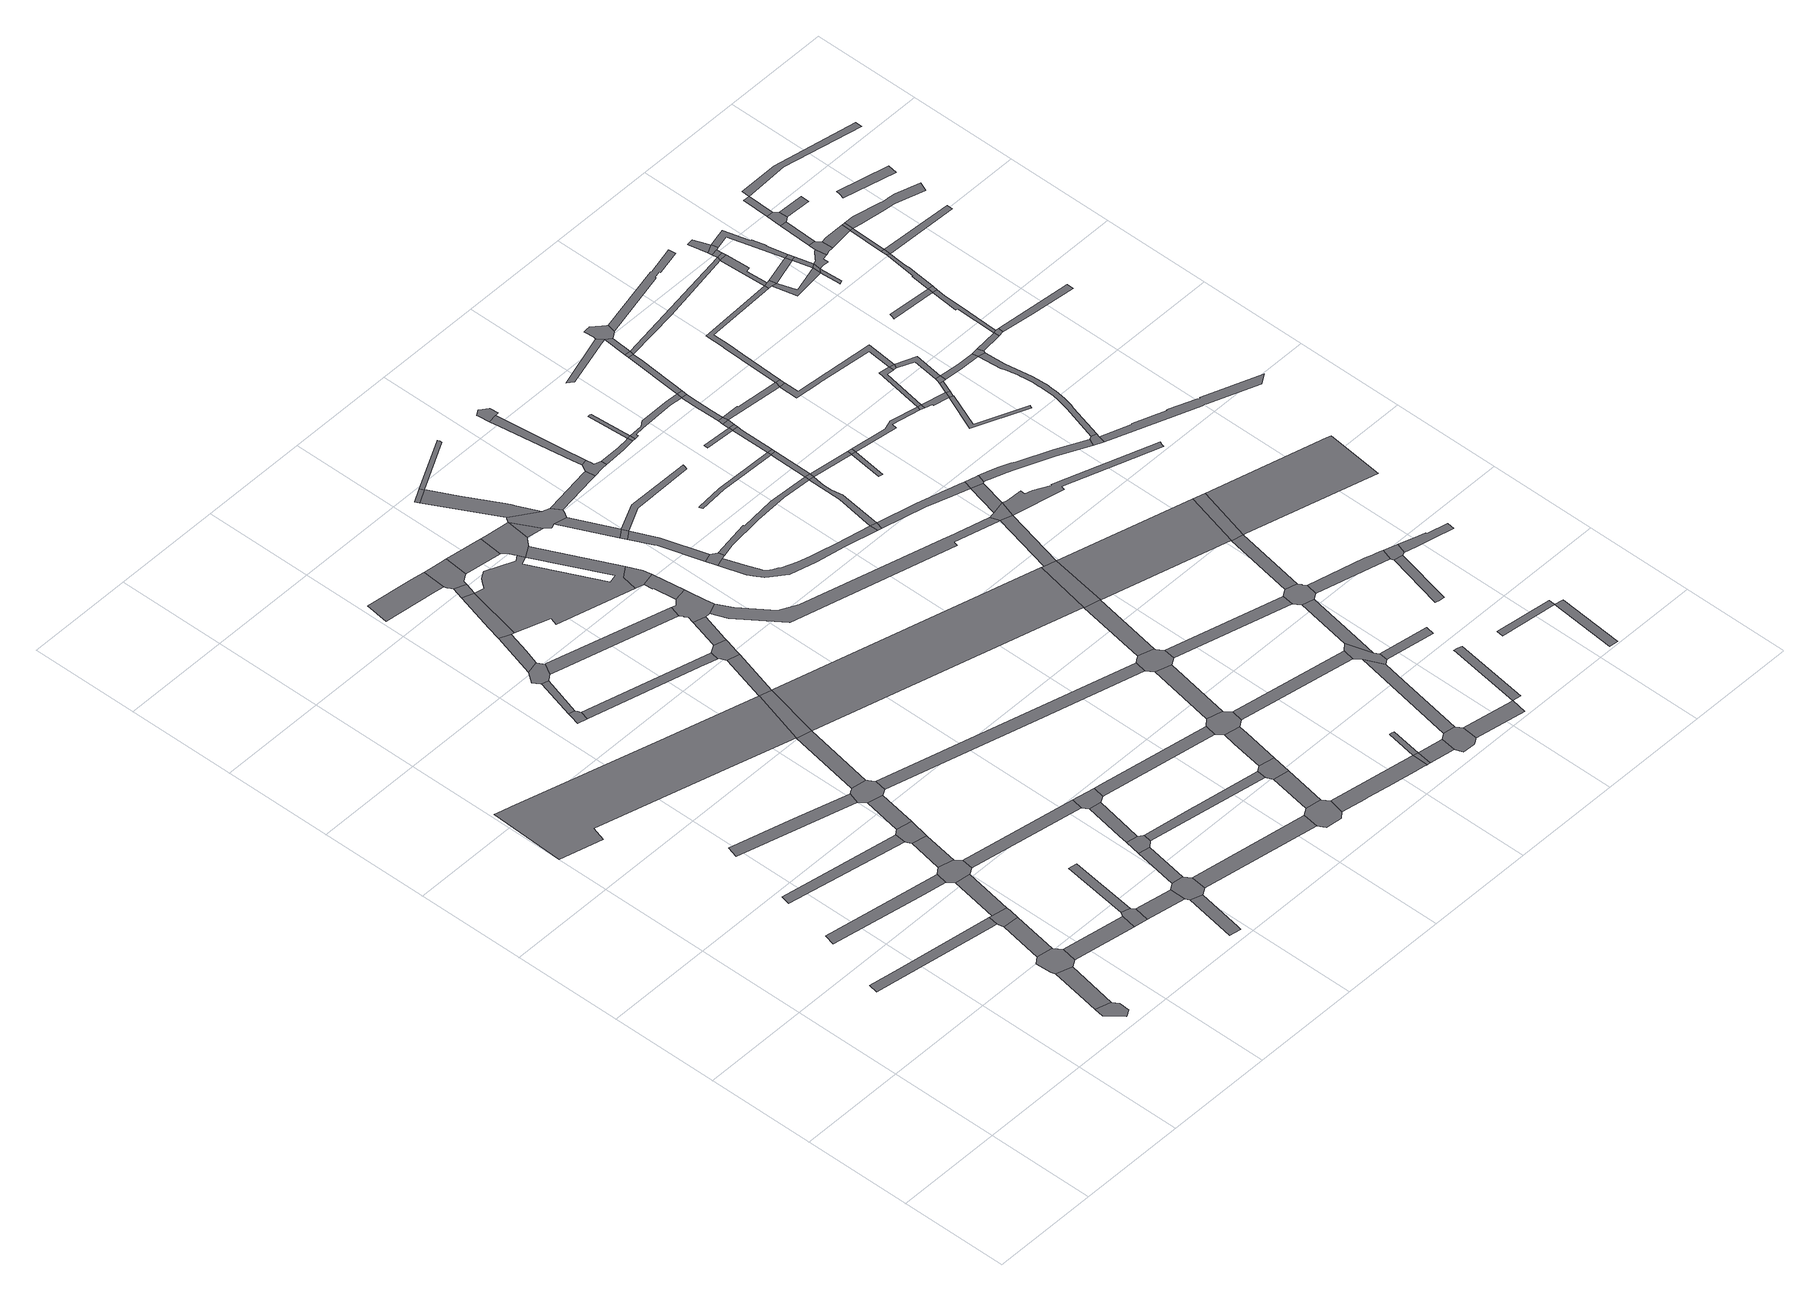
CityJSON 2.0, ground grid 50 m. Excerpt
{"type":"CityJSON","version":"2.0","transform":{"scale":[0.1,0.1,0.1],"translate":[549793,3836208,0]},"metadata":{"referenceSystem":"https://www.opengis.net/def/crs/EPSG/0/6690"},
"CityObjects":{
"road1":{"type":"Road","attributes":{"RoadStructureAttribute.sectionType":"1"},"geometry":[{"type":"MultiSurface","lod":"1","boundaries":[[[0,1,2,3,4,5]]]}]},
"road2":{"type":"Road","geometry":[{"type":"MultiSurface","lod":"1","boundaries":[[[6,7,8,9,10,11]]]}]},
"road3":{"type":"Road","attributes":{"RoadStructureAttribute.sectionType":"1"},"geometry":[{"type":"MultiSurface","lod":"1","boundaries":[[[12,13,6,11,14]]]}]},
"road4":{"type":"Road","attributes":{"RoadStructureAttribute.sectionType":"1"},"geometry":[{"type":"MultiSurface","lod":"1","boundaries":[[[15,16,17,18,19,20]]]}]},
"road5":{"type":"Road","geometry":[{"type":"MultiSurface","lod":"1","boundaries":[[[21,22,23,12,14,24,25,26]]]}]},
"road6":{"type":"Road","attributes":{"RoadStructureAttribute.sectionType":"1"},"geometry":[{"type":"MultiSurface","lod":"1","boundaries":[[[27,28,21,26,29]]]}]},
"road7":{"type":"Road","attributes":{"RoadStructureAttribute.sectionType":"1"},"geometry":[{"type":"MultiSurface","lod":"1","boundaries":[[[30,31,32,33]]]}]},
"road8":{"type":"Road","geometry":[{"type":"MultiSurface","lod":"1","boundaries":[[[3,2,27,29,34,35,36]]]}]},
"road9":{"type":"Road","attributes":{"RoadStructureAttribute.sectionType":"1"},"geometry":[{"type":"MultiSurface","lod":"1","boundaries":[[[25,24,37,38]]]}]},
"road10":{"type":"Road","attributes":{"RoadStructureAttribute.sectionType":"1"},"geometry":[{"type":"MultiSurface","lod":"1","boundaries":[[[39,36,35,40]]]}]},
"road11":{"type":"Road","attributes":{"RoadStructureAttribute.sectionType":"1"},"geometry":[{"type":"MultiSurface","lod":"1","boundaries":[[[41,42,43,44,45,46]]]}]},
"road12":{"type":"Road","attributes":{"function":"2","RoadStructureAttribute.sectionType":"1"},"geometry":[{"type":"MultiSurface","lod":"1","boundaries":[[[47,48,49,50,51,52,53,54,55,56]]]}]},
"road13":{"type":"Road","geometry":[{"type":"MultiSurface","lod":"1","boundaries":[[[57,20,19,39,40,58,59,60]]]}]},
"road14":{"type":"Road","attributes":{"RoadStructureAttribute.sectionType":"1"},"geometry":[{"type":"MultiSurface","lod":"1","boundaries":[[[61,57,60,62]]]}]},
"road15":{"type":"Road","geometry":[{"type":"MultiSurface","lod":"1","boundaries":[[[63,38,37,64,65,66]]]}]},
"road16":{"type":"Road","geometry":[{"type":"MultiSurface","lod":"1","boundaries":[[[67,33,32,61,62,68]]]}]},
"road17":{"type":"Road","geometry":[{"type":"MultiSurface","lod":"1","boundaries":[[[69,70,71,72,73,74,75]]]}]},
"road18":{"type":"Road","attributes":{"RoadStructureAttribute.sectionType":"1"},"geometry":[{"type":"MultiSurface","lod":"1","boundaries":[[[76,77,63,66]]]}]},
"road19":{"type":"Road","attributes":{"RoadStructureAttribute.sectionType":"1"},"geometry":[{"type":"MultiSurface","lod":"1","boundaries":[[[65,64,78,79]]]}]},
"road20":{"type":"Road","attributes":{"RoadStructureAttribute.sectionType":"1"},"geometry":[{"type":"MultiSurface","lod":"1","boundaries":[[[80,67,68,81]]]}]},
"road21":{"type":"Road","attributes":{"RoadStructureAttribute.sectionType":"1"},"geometry":[{"type":"MultiSurface","lod":"1","boundaries":[[[82,69,75,83]]]}]},
"road22":{"type":"Road","attributes":{"RoadStructureAttribute.sectionType":"1"},"geometry":[{"type":"MultiSurface","lod":"1","boundaries":[[[84,85,86,87,88]]]}]},
"road23":{"type":"Road","geometry":[{"type":"MultiSurface","lod":"1","boundaries":[[[89,90,91,46,45,80,81,92,93,94,95,96]]]}]},
"road24":{"type":"Road","geometry":[{"type":"MultiSurface","lod":"1","boundaries":[[[97,98,99,100,101,82,83,102,103,104,105]]]}]},
"road25":{"type":"Road","attributes":{"RoadStructureAttribute.sectionType":"1"},"geometry":[{"type":"MultiSurface","lod":"1","boundaries":[[[59,58,106,107]]]}]},
"road26":{"type":"Road","geometry":[{"type":"MultiSurface","lod":"1","boundaries":[[[108,79,78,84,88,109,110,111]]]}]},
"road27":{"type":"Road","attributes":{"RoadStructureAttribute.sectionType":"1"},"geometry":[{"type":"MultiSurface","lod":"1","boundaries":[[[112,89,96,113]]]}]},
"road28":{"type":"Road","attributes":{"RoadStructureAttribute.sectionType":"1"},"geometry":[{"type":"MultiSurface","lod":"1","boundaries":[[[114,98,97,115,116]]]}]},
"road29":{"type":"Road","attributes":{"RoadStructureAttribute.sectionType":"1"},"geometry":[{"type":"MultiSurface","lod":"1","boundaries":[[[117,108,111,118]]]}]},
"road30":{"type":"Road","attributes":{"RoadStructureAttribute.sectionType":"1"},"geometry":[{"type":"MultiSurface","lod":"1","boundaries":[[[119,73,72,120,121,122,123]]]}]},
"road31":{"type":"Road","geometry":[{"type":"MultiSurface","lod":"1","boundaries":[[[124,117,118,125,126,127,128]]]}]},
"road32":{"type":"Road","attributes":{"RoadStructureAttribute.sectionType":"1"},"geometry":[{"type":"MultiSurface","lod":"1","boundaries":[[[129,130,131,132,133,134,135,136]]]}]},
"road33":{"type":"Road","geometry":[{"type":"MultiSurface","lod":"1","boundaries":[[[137,138,114,116,139,140]]]}]},
"road34":{"type":"Road","geometry":[{"type":"MultiSurface","lod":"1","boundaries":[[[56,55,112,113,141]]]}]},
"road35":{"type":"Road","attributes":{"RoadStructureAttribute.sectionType":"1"},"geometry":[{"type":"MultiSurface","lod":"1","boundaries":[[[142,143,124,128,144,145,146]]]}]},
"road36":{"type":"Road","attributes":{"RoadStructureAttribute.sectionType":"1"},"geometry":[{"type":"MultiSurface","lod":"1","boundaries":[[[147,105,104,148,149,150]]]}]},
"road37":{"type":"Road","attributes":{"RoadStructureAttribute.sectionType":"1"},"geometry":[{"type":"MultiSurface","lod":"1","boundaries":[[[151,137,140,152,153]]]}]},
"road38":{"type":"Road","geometry":[{"type":"MultiSurface","lod":"1","boundaries":[[[107,106,142,146,154,155]]]}]},
"road39":{"type":"Road","attributes":{"RoadStructureAttribute.sectionType":"1"},"geometry":[{"type":"MultiSurface","lod":"1","boundaries":[[[110,109,156,157]]]}]},
"road40":{"type":"Road","geometry":[{"type":"MultiSurface","lod":"1","boundaries":[[[158,159,136,135,160,161,151,153,162,163,164,165,166]]]}]},
"road41":{"type":"Road","attributes":{"RoadStructureAttribute.sectionType":"1"},"geometry":[{"type":"MultiSurface","lod":"1","boundaries":[[[167,56,141,168]]]}]},
"road42":{"type":"Road","geometry":[{"type":"MultiSurface","lod":"1","boundaries":[[[169,123,122,170,171,167,168,172,173,174]]]}]},
"road43":{"type":"Road","attributes":{"RoadStructureAttribute.sectionType":"1"},"geometry":[{"type":"MultiSurface","lod":"1","boundaries":[[[175,176,126,125,177,178,179,180]]]}]},
"road44":{"type":"Road","geometry":[{"type":"MultiSurface","lod":"1","boundaries":[[[181,182,183,184,185,186,140,139,187,188,189,190,191,192,193],[194,195,196,197,193]]]}]},
"road45":{"type":"Road","geometry":[{"type":"MultiSurface","lod":"1","boundaries":[[[166,165,198,199]]]}]},
"road46":{"type":"Road","attributes":{"RoadStructureAttribute.sectionType":"1"},"geometry":[{"type":"MultiSurface","lod":"1","boundaries":[[[200,201,169,174,202,203]]]}]},
"road47":{"type":"Road","attributes":{"RoadStructureAttribute.sectionType":"1"},"geometry":[{"type":"MultiSurface","lod":"1","boundaries":[[[93,92,204,205,206,207]]]}]},
"road48":{"type":"Road","geometry":[{"type":"MultiSurface","lod":"1","boundaries":[[[208,209,210,211,212,150,149,213,214,215,200,203,216,217]]]}]},
"road49":{"type":"Road","attributes":{"RoadStructureAttribute.sectionType":"1"},"geometry":[{"type":"MultiSurface","lod":"1","boundaries":[[[218,155,154,219,220]]]}]},
"road50":{"type":"Road","geometry":[{"type":"MultiSurface","lod":"1","boundaries":[[[221,199,198,222,223,224,181,193,192,225,226,227,228]]]}]},
"road51":{"type":"Road","geometry":[{"type":"MultiSurface","lod":"1","boundaries":[[[229,157,156,230,231,232,233,234]]]}]},
"road52":{"type":"Road","attributes":{"RoadStructureAttribute.sectionType":"1"},"geometry":[{"type":"MultiSurface","lod":"1","boundaries":[[[235,236,237,238,211,210]]]}]},
"road53":{"type":"Road","geometry":[{"type":"MultiSurface","lod":"1","boundaries":[[[239,191,190,189,236,235]]]}]},
"road54":{"type":"Road","attributes":{"RoadStructureAttribute.sectionType":"1"},"geometry":[{"type":"MultiSurface","lod":"1","boundaries":[[[240,229,234,241]]]}]},
"road55":{"type":"Road","geometry":[{"type":"MultiSurface","lod":"1","boundaries":[[[242,243,244,245]]]}]},
"road56":{"type":"Road","attributes":{"RoadStructureAttribute.sectionType":"1"},"geometry":[{"type":"MultiSurface","lod":"1","boundaries":[[[228,227,246]]]}]},
"road57":{"type":"Road","attributes":{"RoadStructureAttribute.sectionType":"1"},"geometry":[{"type":"MultiSurface","lod":"1","boundaries":[[[247,248,249,250,251,252,245,244,253,254,255]]]}]},
"road58":{"type":"Road","geometry":[{"type":"MultiSurface","lod":"1","boundaries":[[[256,180,179,240,241,257]]]}]},
"road59":{"type":"Road","attributes":{"function":"2","RoadStructureAttribute.sectionType":"1"},"geometry":[{"type":"MultiSurface","lod":"1","boundaries":[[[258,141,113,259,260,261]]]}]},
"road60":{"type":"Road","geometry":[{"type":"MultiSurface","lod":"1","boundaries":[[[254,262,228,246,263,264,265,266,267,268,269,270,271,272,255]]]}]},
"road61":{"type":"Road","attributes":{"RoadStructureAttribute.sectionType":"1"},"geometry":[{"type":"MultiSurface","lod":"1","boundaries":[[[267,273,274,275,268]]]}]},
"road62":{"type":"Road","attributes":{"RoadStructureAttribute.sectionType":"1"},"geometry":[{"type":"MultiSurface","lod":"1","boundaries":[[[276,277,256,257,278,279]]]}]},
"road63":{"type":"Road","geometry":[{"type":"MultiSurface","lod":"1","boundaries":[[[274,273,280,281]]]}]},
"road64":{"type":"Road","attributes":{"RoadStructureAttribute.sectionType":"1"},"geometry":[{"type":"MultiSurface","lod":"1","boundaries":[[[282,233,232,283,284,285,286,287,288,289,290,291]]]}]},
"road65":{"type":"Road","attributes":{"RoadStructureAttribute.sectionType":"1"},"geometry":[{"type":"MultiSurface","lod":"1","boundaries":[[[292,281,280,293,294,295,296]]]}]},
"road66":{"type":"Road","attributes":{"RoadStructureAttribute.sectionType":"1"},"geometry":[{"type":"MultiSurface","lod":"1","boundaries":[[[297,298,299,300,242,245]]]}]},
"road67":{"type":"Road","geometry":[{"type":"MultiSurface","lod":"1","boundaries":[[[301,296,295,302,303,304,305]]]}]},
"road68":{"type":"Road","geometry":[{"type":"MultiSurface","lod":"1","boundaries":[[[306,220,219,276,279,307,308,309]]]}]},
"road69":{"type":"Road","attributes":{"RoadStructureAttribute.sectionType":"1"},"geometry":[{"type":"MultiSurface","lod":"1","boundaries":[[[310,311,312,272,271,313,314]]]}]},
"road70":{"type":"Road","attributes":{"RoadStructureAttribute.sectionType":"1"},"geometry":[{"type":"MultiSurface","lod":"1","boundaries":[[[315,306,309,316]]]}]},
"road71":{"type":"Road","geometry":[{"type":"MultiSurface","lod":"1","boundaries":[[[291,290,317,318]]]}]},
"road72":{"type":"Road","attributes":{"RoadStructureAttribute.sectionType":"1"},"geometry":[{"type":"MultiSurface","lod":"1","boundaries":[[[319,320,321,322,323,324,325,326,327,328,329,330,331,303,302,332,333,334,335,336,337,338,339,340,341,342,343,344]]]}]},
"road73":{"type":"Road","attributes":{"RoadStructureAttribute.sectionType":"1"},"geometry":[{"type":"MultiSurface","lod":"1","boundaries":[[[345,346,347,348,349,217,216,350,351,352,353,354,355,356,357,358,359]]]}]},
"road74":{"type":"Road","attributes":{"RoadStructureAttribute.sectionType":"1"},"geometry":[{"type":"MultiSurface","lod":"1","boundaries":[[[360,361,362,363,364,365,274,281]]]}]},
"road75":{"type":"Road","geometry":[{"type":"MultiSurface","lod":"1","boundaries":[[[366,367,368,207,206,315,316,369,370,371,372,373]]]}]},
"road76":{"type":"Road","geometry":[{"type":"MultiSurface","lod":"1","boundaries":[[[374,375,376,291,318]]]}]},
"road77":{"type":"Road","attributes":{"RoadStructureAttribute.sectionType":"1"},"geometry":[{"type":"MultiSurface","lod":"1","boundaries":[[[318,317,377,378]]]}]},
"road78":{"type":"Road","geometry":[{"type":"MultiSurface","lod":"1","boundaries":[[[379,380,381,382,383,384,310,314,385,386,387,388,389]]]}]},
"road79":{"type":"Road","attributes":{"RoadStructureAttribute.sectionType":"1"},"geometry":[{"type":"MultiSurface","lod":"1","boundaries":[[[390,391,392,393,394,395,396,383,382]]]}]},
"road80":{"type":"Road","attributes":{"RoadStructureAttribute.sectionType":"1"},"geometry":[{"type":"MultiSurface","lod":"1","boundaries":[[[397,398,399,305,304,400,401,402,403,404]]]}]},
"road81":{"type":"Road","attributes":{"RoadStructureAttribute.sectionType":"1"},"geometry":[{"type":"MultiSurface","lod":"1","boundaries":[[[405,366,373,406]]]}]},
"road82":{"type":"Road","attributes":{"RoadStructureAttribute.sectionType":"1"},"geometry":[{"type":"MultiSurface","lod":"1","boundaries":[[[308,307,407,408,409]]]}]},
"road83":{"type":"Road","geometry":[{"type":"MultiSurface","lod":"1","boundaries":[[[410,378,377,411,412,413,414,415,416,417,418,419]]]}]},
"road84":{"type":"Road","geometry":[{"type":"MultiSurface","lod":"1","boundaries":[[[420,421,422,423,394,393,424,425]]]}]},
"road85":{"type":"Road","attributes":{"RoadStructureAttribute.sectionType":"1"},"geometry":[{"type":"MultiSurface","lod":"1","boundaries":[[[426,427,428,429,389,388,430,431]]]}]},
"road86":{"type":"Road","attributes":{"RoadStructureAttribute.sectionType":"1"},"geometry":[{"type":"MultiSurface","lod":"1","boundaries":[[[432,433,434,435,436,437,438,439]]]}]},
"road87":{"type":"Road","geometry":[{"type":"MultiSurface","lod":"1","boundaries":[[[344,343,440,441]]]}]},
"road88":{"type":"Road","geometry":[{"type":"MultiSurface","lod":"1","boundaries":[[[442,426,431,443]]]}]},
"road89":{"type":"Road","geometry":[{"type":"MultiSurface","lod":"1","boundaries":[[[261,260,405,406,444,445,446,447]]]}]},
"road90":{"type":"Road","attributes":{"RoadStructureAttribute.sectionType":"1"},"geometry":[{"type":"MultiSurface","lod":"1","boundaries":[[[448,410,419,449,450]]]}]},
"road91":{"type":"Road","geometry":[{"type":"MultiSurface","lod":"1","boundaries":[[[451,452,453,426,442]]]}]},
"road92":{"type":"Road","attributes":{"RoadStructureAttribute.sectionType":"1"},"geometry":[{"type":"MultiSurface","lod":"1","boundaries":[[[403,454,344,441,455,456,457,458]]]}]},
"road93":{"type":"Road","attributes":{"RoadStructureAttribute.sectionType":"1"},"geometry":[{"type":"MultiSurface","lod":"1","boundaries":[[[459,416,415,460,461]]]}]},
"road94":{"type":"Road","attributes":{"RoadStructureAttribute.sectionType":"1"},"geometry":[{"type":"MultiSurface","lod":"1","boundaries":[[[370,369,462,463]]]}]},
"road95":{"type":"Road","geometry":[{"type":"MultiSurface","lod":"1","boundaries":[[[404,403,458,464]]]}]},
"road96":{"type":"Road","attributes":{"RoadStructureAttribute.sectionType":"1"},"geometry":[{"type":"MultiSurface","lod":"1","boundaries":[[[438,404,464,465]]]}]},
"road97":{"type":"Road","geometry":[{"type":"MultiSurface","lod":"1","boundaries":[[[466,409,408,448,450,467,468,469]]]}]},
"road98":{"type":"Road","geometry":[{"type":"MultiSurface","lod":"1","boundaries":[[[470,471,472,473]]]}]},
"road99":{"type":"Road","attributes":{"RoadStructureAttribute.sectionType":"1"},"geometry":[{"type":"MultiSurface","lod":"1","boundaries":[[[474,475,476,442,443,477,478,479,480,481,482]]]}]},
"road100":{"type":"Road","attributes":{"RoadStructureAttribute.sectionType":"1"},"geometry":[{"type":"MultiSurface","lod":"1","boundaries":[[[358,447,446,483]]]}]},
"road101":{"type":"Road","attributes":{"RoadStructureAttribute.sectionType":"1"},"geometry":[{"type":"MultiSurface","lod":"1","boundaries":[[[484,485,486,487,488,441,440,489,490,491,492]]]}]},
"road102":{"type":"Road","geometry":[{"type":"MultiSurface","lod":"1","boundaries":[[[439,438,465,493]]]}]},
"road103":{"type":"Road","attributes":{"RoadStructureAttribute.sectionType":"1"},"geometry":[{"type":"MultiSurface","lod":"1","boundaries":[[[472,439,493,494,495]]]}]},
"road104":{"type":"Road","attributes":{"RoadStructureAttribute.sectionType":"1"},"geometry":[{"type":"MultiSurface","lod":"1","boundaries":[[[464,458,496,497]]]}]},
"road105":{"type":"Road","geometry":[{"type":"MultiSurface","lod":"1","boundaries":[[[473,472,495,498]]]}]},
"road106":{"type":"Road","attributes":{"RoadStructureAttribute.sectionType":"1"},"geometry":[{"type":"MultiSurface","lod":"1","boundaries":[[[499,500,473,498,501]]]}]},
"road107":{"type":"Road","attributes":{"RoadStructureAttribute.sectionType":"1"},"geometry":[{"type":"MultiSurface","lod":"1","boundaries":[[[502,466,469,503,504]]]}]},
"road108":{"type":"Road","geometry":[{"type":"MultiSurface","lod":"1","boundaries":[[[505,506,507,508,359,358,483]]]}]},
"road109":{"type":"Road","geometry":[{"type":"MultiSurface","lod":"1","boundaries":[[[509,499,501,510]]]}]},
"road110":{"type":"Road","attributes":{"RoadStructureAttribute.sectionType":"1"},"geometry":[{"type":"MultiSurface","lod":"1","boundaries":[[[511,512,513,514,461,515]]]}]},
"road111":{"type":"Road","geometry":[{"type":"MultiSurface","lod":"1","boundaries":[[[496,516,517,518,519,520]]]}]},
"road112":{"type":"Road","attributes":{"RoadStructureAttribute.sectionType":"1"},"geometry":[{"type":"MultiSurface","lod":"1","boundaries":[[[521,522,468,467]]]}]},
"road113":{"type":"Road","attributes":{"RoadStructureAttribute.sectionType":"1"},"geometry":[{"type":"MultiSurface","lod":"1","boundaries":[[[481,523,524,509,510,525,526,527]]]}]},
"road114":{"type":"Road","attributes":{"RoadStructureAttribute.sectionType":"1"},"geometry":[{"type":"MultiSurface","lod":"1","boundaries":[[[491,506,505,528]]]}]},
"road115":{"type":"Road","geometry":[{"type":"MultiSurface","lod":"1","boundaries":[[[497,496,520,529]]]}]},
"road116":{"type":"Road","geometry":[{"type":"MultiSurface","lod":"1","boundaries":[[[482,481,527,530]]]}]},
"road117":{"type":"Road","attributes":{"function":"2","RoadStructureAttribute.sectionType":"1"},"geometry":[{"type":"MultiSurface","lod":"1","boundaries":[[[445,444,531,532]]]}]},
"road118":{"type":"Road","attributes":{"RoadStructureAttribute.sectionType":"1"},"geometry":[{"type":"MultiSurface","lod":"1","boundaries":[[[533,534,535,536,537]]]}]},
"road119":{"type":"Road","geometry":[{"type":"MultiSurface","lod":"1","boundaries":[[[538,539,540,463,462,502,504,541,542,543,544,545,546]]]}]},
"road120":{"type":"Road","geometry":[{"type":"MultiSurface","lod":"1","boundaries":[[[547,548,492,491,528,549,550]]]}]},
"road121":{"type":"Road","attributes":{"RoadStructureAttribute.sectionType":"1"},"geometry":[{"type":"MultiSurface","lod":"1","boundaries":[[[551,482,530,552,553,554,555]]]}]},
"road122":{"type":"Road","attributes":{"RoadStructureAttribute.sectionType":"1"},"geometry":[{"type":"MultiSurface","lod":"1","boundaries":[[[556,557,510,501,558,559]]]}]},
"road123":{"type":"Road","geometry":[{"type":"MultiSurface","lod":"1","boundaries":[[[560,551,555,561]]]}]},
"road124":{"type":"Road","attributes":{"RoadStructureAttribute.sectionType":"1"},"geometry":[{"type":"MultiSurface","lod":"1","boundaries":[[[562,538,546,563]]]}]},
"road125":{"type":"Road","attributes":{"RoadStructureAttribute.sectionType":"1"},"geometry":[{"type":"MultiSurface","lod":"1","boundaries":[[[537,560,561,564]]]}]},
"road126":{"type":"Road","attributes":{"RoadStructureAttribute.sectionType":"1"},"geometry":[{"type":"MultiSurface","lod":"1","boundaries":[[[565,566,529,520,567,568,569,570]]]}]},
"road127":{"type":"Road","geometry":[{"type":"MultiSurface","lod":"1","boundaries":[[[571,572,573,574,575,576,533,537,564,577,578,579,580,581,582]]]}]},
"road128":{"type":"Road","geometry":[{"type":"MultiSurface","lod":"1","boundaries":[[[559,558,583,584]]]}]},
"road129":{"type":"Road","attributes":{"RoadStructureAttribute.sectionType":"1"},"geometry":[{"type":"MultiSurface","lod":"1","boundaries":[[[585,586,587,588,543,542,589,590]]]}]},
"road130":{"type":"Road","attributes":{"RoadStructureAttribute.sectionType":"1"},"geometry":[{"type":"MultiSurface","lod":"1","boundaries":[[[591,592,593,594,595,596,597,598,599,600,601,602,603,604,605,606,607,505,483]]]}]},
"road131":{"type":"Road","attributes":{"RoadStructureAttribute.sectionType":"1"},"geometry":[{"type":"MultiSurface","lod":"1","boundaries":[[[608,609,610,611,612,613,550,549,614,615,616,617,618,619,620]]]}]},
"road132":{"type":"Road","geometry":[{"type":"MultiSurface","lod":"1","boundaries":[[[532,531,562,563,621]]]}]},
"road133":{"type":"Road","attributes":{"RoadStructureAttribute.sectionType":"1"},"geometry":[{"type":"MultiSurface","lod":"1","boundaries":[[[622,623,624,625,626]]]}]},
"road134":{"type":"Road","attributes":{"RoadStructureAttribute.sectionType":"1"},"geometry":[{"type":"MultiSurface","lod":"1","boundaries":[[[627,628,629,630,631,632]]]}]},
"road135":{"type":"Road","geometry":[{"type":"MultiSurface","lod":"1","boundaries":[[[570,569,633,634]]]}]},
"road136":{"type":"Road","attributes":{"RoadStructureAttribute.sectionType":"1"},"geometry":[{"type":"MultiSurface","lod":"1","boundaries":[[[635,636,583,558,637,638,639,640,641,642]]]}]},
"road137":{"type":"Road","attributes":{"RoadStructureAttribute.sectionType":"1"},"geometry":[{"type":"MultiSurface","lod":"1","boundaries":[[[625,643,644,645]]]}]},
"road138":{"type":"Road","attributes":{"RoadStructureAttribute.sectionType":"1"},"geometry":[{"type":"MultiSurface","lod":"1","boundaries":[[[634,633,646,647,648,649]]]}]},
"road139":{"type":"Road","geometry":[{"type":"MultiSurface","lod":"1","boundaries":[[[650,590,589,627,632,651,652]]]}]},
"road140":{"type":"Road","attributes":{"RoadStructureAttribute.sectionType":"1"},"geometry":[{"type":"MultiSurface","lod":"1","boundaries":[[[653,570,634,654,655,641]]]}]},
"road141":{"type":"Road","attributes":{"RoadStructureAttribute.sectionType":"1"},"geometry":[{"type":"MultiSurface","lod":"1","boundaries":[[[656,561,555,657,658]]]}]},
"road142":{"type":"Road","attributes":{"RoadStructureAttribute.sectionType":"1"},"geometry":[{"type":"MultiSurface","lod":"1","boundaries":[[[648,659,660,661,662,663,664]]]}]},
"road143":{"type":"Road","geometry":[{"type":"MultiSurface","lod":"1","boundaries":[[[649,648,664,665,666,667]]]}]},
"road144":{"type":"Road","attributes":{"RoadStructureAttribute.sectionType":"1"},"geometry":[{"type":"MultiSurface","lod":"1","boundaries":[[[668,669,670,671,672,559,584,673,674,675,676]]]}]},
"road145":{"type":"Road","attributes":{"RoadStructureAttribute.sectionType":"1"},"geometry":[{"type":"MultiSurface","lod":"1","boundaries":[[[677,678,679,680,681,580,579,682,683,684,685,686,687]]]}]},
"road146":{"type":"Road","geometry":[{"type":"MultiSurface","lod":"1","boundaries":[[[688,689,690,620,619,691,692,693]]]}]},
"road147":{"type":"Road","attributes":{"RoadStructureAttribute.sectionType":"1"},"geometry":[{"type":"MultiSurface","lod":"1","boundaries":[[[694,649,667,695]]]}]},
"road148":{"type":"Road","geometry":[{"type":"MultiSurface","lod":"1","boundaries":[[[641,655,696,642]]]}]},
"road149":{"type":"Road","geometry":[{"type":"MultiSurface","lod":"1","boundaries":[[[697,698,694,695,699,700]]]}]},
"road150":{"type":"Road","attributes":{"RoadStructureAttribute.sectionType":"1"},"geometry":[{"type":"MultiSurface","lod":"1","boundaries":[[[701,642,696,702,697,700]]]}]},
"road151":{"type":"Road","attributes":{"RoadStructureAttribute.sectionType":"1"},"geometry":[{"type":"MultiSurface","lod":"1","boundaries":[[[703,704,705,706,652,651,707,708,709,710]]]}]},
"road152":{"type":"Road","attributes":{"function":"2","RoadStructureAttribute.sectionType":"1"},"geometry":[{"type":"MultiSurface","lod":"1","boundaries":[[[711,621,563,712,713,714]]]}]},
"road153":{"type":"Road","attributes":{"RoadStructureAttribute.sectionType":"1"},"geometry":[{"type":"MultiSurface","lod":"1","boundaries":[[[715,700,699,716,717,718]]]}]},
"road154":{"type":"Road","attributes":{"RoadStructureAttribute.sectionType":"1"},"geometry":[{"type":"MultiSurface","lod":"1","boundaries":[[[717,719,720,721,722,723,724,725,726,727,728,729,730,731,732,733,734,735,736,688,693,737,738,739,740,741,742,743,744,745,746,747,748,749,750]]]}]},
"road155":{"type":"Road","geometry":[{"type":"MultiSurface","lod":"1","boundaries":[[[751,752,668,676,753,754]]]}]},
"road156":{"type":"Road","geometry":[{"type":"MultiSurface","lod":"1","boundaries":[[[755,718,717,750,756]]]}]},
"road157":{"type":"Road","attributes":{"RoadStructureAttribute.sectionType":"1"},"geometry":[{"type":"MultiSurface","lod":"1","boundaries":[[[757,758,759,658,668,752]]]}]},
"road158":{"type":"Road","geometry":[{"type":"MultiSurface","lod":"1","boundaries":[[[760,656,658,759]]]}]},
"road159":{"type":"Road","attributes":{"RoadStructureAttribute.sectionType":"1"},"geometry":[{"type":"MultiSurface","lod":"1","boundaries":[[[761,762,656,760]]]}]},
"road160":{"type":"Road","attributes":{"RoadStructureAttribute.sectionType":"1"},"geometry":[{"type":"MultiSurface","lod":"1","boundaries":[[[753,763,764,765,766,754]]]}]},
"road161":{"type":"Road","attributes":{"RoadStructureAttribute.sectionType":"1"},"geometry":[{"type":"MultiSurface","lod":"1","boundaries":[[[767,755,756,768]]]}]},
"road162":{"type":"Road","attributes":{"RoadStructureAttribute.sectionType":"1"},"geometry":[{"type":"MultiSurface","lod":"1","boundaries":[[[769,770,771,772,773,774,775,776,777,778,779,692,691,780,781,782,783,784,785]]]}]},
"road163":{"type":"Road","geometry":[{"type":"MultiSurface","lod":"1","boundaries":[[[786,787,762,761,788]]]}]},
"road164":{"type":"Road","attributes":{"RoadStructureAttribute.sectionType":"1"},"geometry":[{"type":"MultiSurface","lod":"1","boundaries":[[[789,790,791,792,793,787,786]]]}]},
"road165":{"type":"Road","attributes":{"RoadStructureAttribute.sectionType":"1"},"geometry":[{"type":"MultiSurface","lod":"1","boundaries":[[[794,751,754,795]]]}]},
"road166":{"type":"Road","geometry":[{"type":"MultiSurface","lod":"1","boundaries":[[[796,797,798,799,800,801]]]}]},
"road167":{"type":"Road","geometry":[{"type":"MultiSurface","lod":"1","boundaries":[[[802,803,804,805,806,764]]]}]},
"road168":{"type":"Road","attributes":{"RoadStructureAttribute.sectionType":"1"},"geometry":[{"type":"MultiSurface","lod":"1","boundaries":[[[807,808,809,810,811,812,813,786,788,814,794,815]]]}]},
"road169":{"type":"Road","geometry":[{"type":"MultiSurface","lod":"1","boundaries":[[[816,767,768,817,818]]]}]},
"road170":{"type":"Road","geometry":[{"type":"MultiSurface","lod":"1","boundaries":[[[819,765,764,806]]]}]},
"road171":{"type":"Road","attributes":{"RoadStructureAttribute.sectionType":"1"},"geometry":[{"type":"MultiSurface","lod":"1","boundaries":[[[820,795,821,765,819]]]}]},
"road172":{"type":"Road","geometry":[{"type":"MultiSurface","lod":"1","boundaries":[[[815,794,795,820]]]}]},
"road173":{"type":"Road","attributes":{"RoadStructureAttribute.sectionType":"1"},"geometry":[{"type":"MultiSurface","lod":"1","boundaries":[[[800,822,823,767,816,824,825,826]]]}]},
"road174":{"type":"Road","attributes":{"RoadStructureAttribute.sectionType":"1"},"geometry":[{"type":"MultiSurface","lod":"1","boundaries":[[[827,828,829,830,831,819,806,832,833,834,835,836,837]]]}]},
"road175":{"type":"Road","geometry":[{"type":"MultiSurface","lod":"1","boundaries":[[[801,800,826,838]]]}]},
"road176":{"type":"Road","geometry":[{"type":"MultiSurface","lod":"1","boundaries":[[[839,840,827,837,841,842,843,844,845]]]}]},
"road177":{"type":"Road","attributes":{"RoadStructureAttribute.sectionType":"1"},"geometry":[{"type":"MultiSurface","lod":"1","boundaries":[[[846,847,848,801,838,849,850,851,852,853]]]}]},
"road178":{"type":"Road","attributes":{"RoadStructureAttribute.sectionType":"1"},"geometry":[{"type":"MultiSurface","lod":"1","boundaries":[[[854,839,845,855]]]}]},
"road179":{"type":"Road","attributes":{"RoadStructureAttribute.sectionType":"1"},"geometry":[{"type":"MultiSurface","lod":"1","boundaries":[[[818,817,856,857,858]]]}]},
"road180":{"type":"Road","geometry":[{"type":"MultiSurface","lod":"1","boundaries":[[[859,854,855,860,861,862]]]}]},
"road181":{"type":"Road","attributes":{"RoadStructureAttribute.sectionType":"1"},"geometry":[{"type":"MultiSurface","lod":"1","boundaries":[[[863,843,842,864,865,866,867]]]}]},
"road182":{"type":"Road","geometry":[{"type":"MultiSurface","lod":"1","boundaries":[[[868,846,853,869]]]}]},
"road183":{"type":"Road","attributes":{"RoadStructureAttribute.sectionType":"1"},"geometry":[{"type":"MultiSurface","lod":"1","boundaries":[[[870,859,862,871]]]}]},
"road184":{"type":"Road","attributes":{"RoadStructureAttribute.sectionType":"1"},"geometry":[{"type":"MultiSurface","lod":"1","boundaries":[[[866,868,869,872]]]}]},
"road185":{"type":"Road","geometry":[{"type":"MultiSurface","lod":"1","boundaries":[[[867,866,872,873]]]}]},
"road186":{"type":"Road","geometry":[{"type":"MultiSurface","lod":"1","boundaries":[[[874,875,861,860]]]}]},
"road187":{"type":"Road","attributes":{"RoadStructureAttribute.sectionType":"1"},"geometry":[{"type":"MultiSurface","lod":"1","boundaries":[[[869,853,876,877]]]}]},
"road188":{"type":"Road","attributes":{"RoadStructureAttribute.sectionType":"1"},"geometry":[{"type":"MultiSurface","lod":"1","boundaries":[[[878,879,880,881,882,883,873,872,884,885,886,887,888,889,890,891]]]}]},
"road189":{"type":"Road","attributes":{"RoadStructureAttribute.sectionType":"1"},"geometry":[{"type":"MultiSurface","lod":"1","boundaries":[[[892,893,894,895,896]]]}]},
"road190":{"type":"Road","attributes":{"RoadStructureAttribute.sectionType":"1"},"geometry":[{"type":"MultiSurface","lod":"1","boundaries":[[[897,898,871,899,900,901]]]}]}
},
"vertices":[
[285,853,0],[858,757,0],[867,756,0],[874,801,0],[414,875,0],[292,895,0],
[776,164,0],[768,118,0],[828,47,0],[860,66,0],[864,116,0],[845,143,0],
[819,406,0],[788,229,0],[890,383,0],
[779,1131,0],[379,1203,0],[365,1151,0],[780,1076,0],[905,1054,0],[914,1107,0],
[839,520,0],[807,497,0],[811,424,0],[923,403,0],[936,474,0],[912,508,0],
[875,725,0],[874,720,0],[949,721,0],
[424,1469,0],[414,1426,0],[962,1319,0],[969,1370,0],
[956,767,0],[959,786,0],[888,799,0],
[1211,353,0],[1223,424,0],
[927,1023,0],[999,1015,0],
[773,1719,0],[485,1800,0],[470,1747,0],[774,1662,0],[1000,1598,0],[1017,1649,0],
[767,2381,0],[89,2573,0],[55,2582,0],[16,2593,0],[3,2243,0],[195,2190,0],[215,2257,0],[769,2102,0],[1103,2008,0],[1179,2266,0],
[947,1130,0],[1029,1032,0],[1037,1085,0],[1016,1113,0],
[976,1291,0],[1045,1278,0],
[1235,443,0],[1273,342,0],[1286,413,0],[1275,431,0],
[992,1386,0],[1063,1373,0],
[616,2747,0],[611,2727,0],[600,2687,0],[643,2675,0],[653,2715,0],[648,2729,0],[643,2740,0],
[1317,746,0],[1277,753,0],
[1454,310,0],[1453,383,0],
[1024,1566,0],[1094,1550,0],
[666,2933,0],[696,2923,0],
[1464,290,0],[1421,47,0],[1474,38,0],[1478,57,0],[1515,272,0],
[1042,1664,0],[1037,1661,0],[1034,1659,0],[1124,1566,0],[1133,1621,0],[1124,1636,0],[1116,1649,0],[1112,1655,0],
[739,3025,0],[680,3013,0],[646,2965,0],[656,2950,0],[666,2935,0],[698,2924,0],[714,2936,0],[725,2944,0],[755,2995,0],
[1555,938,0],[1565,990,0],
[1483,402,0],[1550,293,0],[1557,365,0],[1537,396,0],
[1103,2005,0],[1172,1989,0],
[739,3221,0],[760,3096,0],[789,3200,0],
[1519,606,0],[1572,597,0],
[1181,2574,0],[1171,2535,0],[1173,2534,0],[1222,2521,0],[1230,2561,0],
[1532,681,0],[1599,620,0],[1607,657,0],[1605,658,0],[1585,672,0],
[794,3679,0],[793,3679,0],[754,3684,0],[535,3715,0],[520,3606,0],[755,3573,0],[806,3566,0],[816,3675,0],
[809,3476,0],[758,3288,0],[802,3196,0],[860,3455,0],
[1233,2251,0],
[1572,909,0],[1540,727,0],[1586,681,0],[1595,727,0],[1627,901,0],
[761,2994,0],[761,2934,0],[1294,2788,0],[1309,2840,0],
[825,3531,0],[861,3457,0],[876,3510,0],
[1657,919,0],[1667,972,0],
[2088,198,0],[2099,271,0],
[899,3664,0],[840,3672,0],[813,3553,0],[820,3540,0],[879,3523,0],[881,3530,0],[901,3542,0],[916,3550,0],[926,3660,0],
[1241,2488,0],[1295,2473,0],
[1267,2581,0],[1225,2521,0],[1227,2517,0],[1302,2500,0],[1307,2518,0],[1321,2566,0],
[1854,616,0],[1850,617,0],[1600,620,0],[1848,577,0],[2153,523,0],[2158,566,0],
[1124,3470,0],[1099,3454,0],[973,3508,0],[938,3488,0],[921,3467,0],[906,3445,0],[957,3144,0],[945,3107,0],[1294,3013,0],[1308,3087,0],[1357,3122,0],[1190,3471,0],[1138,3440,0],[1293,3119,0],[1293,3117,0],[1257,3108,0],[1104,3424,0],
[1086,3526,0],[1097,3635,0],
[1306,2723,0],[1269,2589,0],[1323,2574,0],[1360,2708,0],
[1415,1488,0],[1824,1376,0],[2273,1254,0],[2283,1307,0],
[1428,2776,0],[1417,2852,0],[1415,2865,0],[1355,2856,0],[1331,2834,0],[1305,2772,0],[1306,2769,0],[1315,2756,0],[1385,2708,0],[1435,2730,0],
[1697,967,0],[2195,823,0],[2206,876,0],
[1118,3632,0],[1107,3505,0],[1110,3498,0],[1118,3481,0],[1197,3479,0],[1219,3505,0],[1221,3507,0],[1233,3616,0],
[2132,291,0],[2109,163,0],[2182,156,0],[2211,178,0],[2226,249,0],[2203,281,0],
[1393,3015,0],[1333,3002,0],[1336,2961,0],[1341,2960,0],
[1387,3058,0],
[2167,491,0],[2238,478,0],
[1141,3993,0],[1076,3959,0],[1085,3941,0],[1150,3976,0],
[1300,3496,0],
[1365,3562,0],[1322,3655,0],[1312,3675,0],[1304,3694,0],[1215,3855,0],[1155,3967,0],[1091,3930,0],[1250,3639,0],[1366,3560,0],
[2183,580,0],[2254,567,0],
[1245,2248,0],[1176,1988,0],[2373,1661,0],[2425,1927,0],
[1247,3635,0],[1320,3475,0],[1323,3472,0],[1333,3476,0],[1339,3479,0],[1345,3482,0],[1405,3467,0],[1413,3482,0],[1417,3490,0],[1425,3507,0],[1398,3547,0],
[1459,3242,0],[1497,3268,0],[1495,3272,0],
[2219,792,0],[2209,733,0],[2284,734,0],[2291,779,0],
[1472,3215,0],[1509,3240,0],
[2614,180,0],[2324,157,0],[2332,156,0],[2340,154,0],[2459,133,0],[2489,128,0],[2547,118,0],[2605,107,0],[2621,105,0],[2622,178,0],
[1562,3126,0],[1519,3116,0],[1526,3105,0],[1585,2911,0],[1624,2923,0],
[1387,4099,0],[1386,4109,0],[1384,4119,0],[1381,4118,0],
[1643,2911,0],[1600,2862,0],[1640,2874,0],[1658,2878,0],[1652,2906,0],
[2239,903,0],[2322,800,0],[2333,853,0],[2310,883,0],
[1640,3582,0],[1629,3581,0],[1408,3549,0],[1617,3534,0],[1646,3538,0],
[2295,1220,0],[2366,1198,0],
[2636,102,0],[2645,174,0],
[1991,2602,0],[1919,2618,0],[1879,2629,0],[1821,2645,0],[1759,2669,0],[1748,2675,0],[1745,2677,0],[1725,2687,0],[1708,2701,0],[1696,2718,0],[1694,2724,0],[1692,2728,0],[1674,2772,0],[1636,2743,0],[1657,2709,0],[1658,2708,0],[1673,2682,0],[1711,2651,0],[1734,2632,0],[1748,2621,0],[1865,2591,0],[1869,2590,0],[1874,2589,0],[2004,2564,0],[2154,2531,0],[2152,2568,0],
[2314,2305,0],[2308,2307,0],[1654,2484,0],[1572,2524,0],[1471,2661,0],[1414,2637,0],[1554,2447,0],[1557,2446,0],[2293,2250,0],[2298,2248,0],[2303,2268,0],[2304,2269,0],[2503,2217,0],[2509,2215,0],[2494,2256,0],
[1625,3297,0],[1910,3300,0],[1913,3312,0],[1917,3325,0],[1913,3325,0],[1622,3327,0],
[2315,1329,0],[2311,1326,0],[2297,1317,0],[2400,1219,0],[2407,1273,0],[2396,1290,0],[2388,1303,0],[2385,1307,0],
[2668,319,0],[2658,321,0],[2648,322,0],
[2752,83,0],[2761,153,0],
[1692,3582,0],[1690,3583,0],[1688,3599,0],[1685,3618,0],[1657,3615,0],[1646,3594,0],[1688,3544,0],[1692,3544,0],[1697,3545,0],[1721,3546,0],[1720,3572,0],
[1671,3739,0],[1641,3991,0],[1641,3996,0],[1635,4042,0],[1594,4036,0],[1601,3991,0],[1650,3660,0],
[1996,2943,0],[1830,2928,0],[1828,2934,0],[1718,2891,0],[1889,2911,0],[2047,2918,0],[2181,2911,0],[2184,2933,0],
[2372,1657,0],[2445,1641,0],
[2673,738,0],[2858,704,0],[2868,758,0],
[2790,172,0],[2767,46,0],[2824,45,0],[2838,52,0],[2851,60,0],[2856,62,0],[2862,136,0],[2860,139,0],[2854,149,0],[2845,165,0],
[1625,4101,0],[1612,4112,0],[1585,4097,0],[1586,4090,0],[1652,4044,0],[1647,4085,0],
[1882,3581,0],[1875,3581,0],[1876,3577,0],[1822,3574,0],[1824,3550,0],[1884,3556,0],
[1916,3137,0],[1788,3126,0],[1787,3126,0],[1789,3117,0],[1792,3109,0],[1924,3120,0],[2185,3110,0],[2185,3128,0],
[2172,2526,0],[2181,2560,0],
[1897,3582,0],[1899,3557,0],
[2447,1640,0],[2490,1908,0],[2490,1909,0],[2437,1924,0],
[2880,672,0],[2907,514,0],[2920,590,0],
[1885,3774,0],[1878,3774,0],[1870,3774,0],
[2180,2752,0],[2208,2760,0],[2197,2810,0],[2198,2852,0],[2205,2907,0],
[3096,94,0],[3087,20,0],[3100,94,0],
[2925,1077,0],[2932,1130,0],
[2208,2930,0],
[2209,3110,0],
[2899,782,0],[2943,603,0],[2947,643,0],[2934,665,0],
[2050,3337,0],[2049,3318,0],[2185,3310,0],[2185,3329,0],
[2123,3605,0],[1991,3603,0],[1965,3587,0],[1918,3559,0],[1919,3571,0],[1964,3575,0],[2127,3580,0],[2185,3574,0],[2189,3600,0],
[2561,2199,0],
[2548,2466,0],[2499,2480,0],[2494,2481,0],[2400,2507,0],[2365,2517,0],[2371,2478,0],[2487,2441,0],[2563,2418,0],[2574,2459,0],
[2209,3128,0],
[2209,3283,0],[2211,3308,0],
[2394,2881,0],[2396,2904,0],
[2213,3327,0],
[2185,3359,0],[2185,3330,0],[2215,3359,0],
[2945,1043,0],[2947,741,0],[2998,1029,0],
[2585,2275,0],[2524,2261,0],[2508,2258,0],[2500,2257,0],
[2186,3384,0],[2211,3384,0],
[3190,436,0],[3172,441,0],[3153,445,0],[3153,443,0],[3139,87,0],
[2375,2725,0],[2384,2722,0],[2393,2720,0],[2393,2721,0],[2414,2878,0],
[3168,566,0],[3175,605,0],
[2183,3480,0],[2186,3476,0],[2210,3445,0],[2211,3553,0],[2212,3573,0],
[2615,2399,0],
[2416,2901,0],
[2215,3598,0],
[3023,1482,0],[3092,1744,0],
[2202,4035,0],[1948,3960,0],[1974,3938,0],[2217,4006,0],[2222,4007,0],
[2964,1150,0],[2950,1141,0],[2947,1140,0],[3013,1039,0],[3028,1048,0],[3038,1101,0],[3027,1118,0],[3027,1119,0],[3017,1135,0],
[2631,2443,0],[2628,2444,0],[2624,2404,0],[2635,2442,0],
[2211,3873,0],[2217,3634,0],[2221,3680,0],[2233,3819,0],[2237,3871,0],
[2294,3379,0],[2294,3384,0],[2481,3333,0],[2489,3360,0],
[2213,3893,0],[2239,3890,0],
[3023,1480,0],[3077,1469,0],
[2248,3988,0],
[2628,2894,0],[2584,2878,0],[2615,2850,0],[2621,2875,0],[2749,2848,0],[2756,2866,0],
[2233,4096,0],[2231,4095,0],[2223,4095,0],[2199,4093,0],[2205,4048,0],[2203,4039,0],[2255,3993,0],[2278,4008,0],[2280,4009,0],[2288,4048,0],[2286,4050,0],[2272,4064,0],
[2510,3333,0],[2510,3357,0],
[3362,1015,0],[3314,1030,0],[3313,1030,0],[3296,1036,0],[3358,960,0],[3374,1011,0],
[2796,2147,0],[2801,2146,0],[2804,2159,0],[2806,2164,0],[3044,2081,0],[3230,2018,0],[3234,2031,0],[3239,2043,0],[2814,2192,0],[2810,2193,0],[2809,2194,0],[2786,2202,0],[2784,2197,0],[2714,2231,0],[2680,2242,0],[2682,2265,0],[2610,2267,0],
[2936,2320,0],[2787,2384,0],[2770,2395,0],[2722,2414,0],[2686,2428,0],[2645,2439,0],[2625,2405,0],[2646,2397,0],[2723,2371,0],[2750,2361,0],[2908,2293,0],[3053,2224,0],[3068,2255,0],
[3147,1729,0],
[3340,389,0],[3338,373,0],[3337,357,0],[3597,324,0],[3600,355,0],
[3365,945,0],[3298,673,0],[3298,672,0],[3319,668,0],[3341,665,0],[3405,938,0],
[2770,2843,0],[2773,2862,0],
[2882,3229,0],[2511,3265,0],[2482,3245,0],[2600,3233,0],[2601,3235,0],[2856,3208,0],[2844,3093,0],[2867,3088,0],
[3569,13,0],[3611,9,0],[3638,315,0],
[2805,2833,0],[2804,2825,0],[2875,2810,0],[2887,2838,0],
[3414,998,0],[3420,943,0],[3435,991,0],
[2794,3099,0],[2809,3071,0],[2843,3069,0],
[2845,3983,0],[2491,3905,0],[2840,3964,0],
[2804,2639,0],[3045,2536,0],[3048,2543,0],[3051,2549,0],[2829,2644,0],[2893,2802,0],
[2891,2804,0],[2892,2807,0],[2902,2829,0],
[2850,3744,0],[2498,3728,0],[2498,3634,0],[2495,3634,0],[2491,3453,0],[2519,3561,0],[2522,3633,0],[2521,3711,0],[2851,3724,0],
[2750,4150,0],[2748,4150,0],[2746,4149,0],[2616,4118,0],[2615,4121,0],[2283,4010,0],[2603,4083,0],[2601,4089,0],[2636,4096,0],[2637,4090,0],[2754,4117,0],
[3083,2262,0],[3074,2258,0],[3071,2256,0],[3094,2204,0],[3103,2238,0],[3108,2255,0],
[2908,2889,0],[2925,2885,0],
[2858,3068,0],
[2916,2916,0],[2914,2903,0],[2939,2885,0],[2940,2914,0],
[2959,3052,0],[2932,3038,0],
[3560,946,0],[3555,947,0],[3556,953,0],[3525,963,0],[3473,929,0],[3551,911,0],[3645,889,0],[3651,925,0],
[3688,1582,0],[3089,1465,0],[3674,1306,0],[3703,1577,0],
[3031,2904,0],[3030,2880,0],[3116,2875,0],[3112,2903,0],
[3126,2768,0],[3133,2742,0],[3138,2723,0],[3141,2709,0],[3144,2695,0],[3146,2682,0],[3148,2667,0],[3149,2651,0],[3151,2633,0],[3152,2617,0],[3152,2597,0],[3153,2588,0],[3152,2567,0],[3152,2548,0],[3151,2532,0],[3150,2516,0],[3146,2488,0],[3134,2433,0],[3154,2417,0],[3160,2435,0],[3165,2456,0],[3170,2480,0],[3172,2494,0],[3174,2511,0],[3176,2529,0],[3177,2552,0],[3179,2579,0],[3178,2588,0],[3177,2605,0],[3174,2648,0],[3155,2774,0],[3148,2869,0],
[2884,3751,0],[2870,3747,0],[2870,3724,0],[2893,3719,0],
[3144,2906,0],[3154,2881,0],
[2864,3849,0],[2885,3855,0],[2877,3967,0],
[2875,3986,0],
[2873,4012,0],[2841,4007,0],
[2896,3612,0],[3049,3631,0],[3048,3671,0],[2919,3635,0],
[3251,2916,0],[3254,2892,0],
[3528,2091,0],[3521,2093,0],[3519,2089,0],[3508,2094,0],[3394,2140,0],[3386,2143,0],[3385,2139,0],[3241,2191,0],[3238,2192,0],[3238,2191,0],[3236,2189,0],[3378,2099,0],[3493,2056,0],[3505,2052,0],[3513,2049,0],[3736,1966,0],[3783,1995,0],
[2879,4045,0],[2839,4025,0],[2887,4016,0],
[2877,4049,0],[2870,4068,0],[2850,4119,0],[2820,4115,0],[2821,4111,0],
[3017,3787,0],[3026,3758,0],
[3060,3281,0],[3056,3267,0],[3052,3254,0],[3055,3254,0],[3258,3239,0],[3261,3266,0],
[3055,3538,0],[3055,3536,0],[3062,3539,0],[3070,3541,0],[3063,3648,0],
[3016,3885,0],[3021,3886,0],[3004,3950,0],[2999,3949,0],[2997,3958,0],[2966,4068,0],[2942,4061,0],[2951,4033,0],[3039,3793,0],
[3267,2921,0],[3279,2895,0],[3282,2919,0],
[3067,3685,0],
[3047,3764,0],[3026,3757,0],
[3246,3110,0],[3256,3109,0],[3273,3117,0],[3276,3196,0],[3281,3236,0],
[3129,3730,0],[3122,3729,0],[3094,3700,0],[3084,3690,0],[3083,3689,0],[3073,3650,0],[3085,3650,0],[3112,3650,0],[3112,3663,0],[3112,3675,0],[3137,3681,0],
[3284,3263,0],
[3130,3764,0],[3129,3746,0],[3155,3686,0],[3181,3689,0],[3177,3739,0],[3167,3752,0],[3160,3762,0],
[3291,3511,0],[3274,3356,0],[3269,3356,0],[3292,3340,0],[3299,3399,0],[3296,3411,0],[3299,3442,0],[3305,3501,0],
[3136,3918,0],[3166,3917,0],
[3428,2874,0],[3637,2853,0],[3637,2884,0],
[3139,3990,0],[3188,3931,0],[3187,3971,0],[3169,3988,0],
[3205,3745,0],[3284,3700,0],[3295,3701,0],[3296,3701,0],[3297,3744,0],
[3291,3535,0],[3306,3534,0],
[3144,4116,0],[3174,4115,0],
[3311,3701,0],
[3312,3744,0],
[3307,3927,0],[3308,3967,0],
[3646,3489,0],[3647,3514,0],
[3558,3707,0],[3524,3711,0],[3522,3711,0],[3500,3713,0],[3488,3716,0],[3360,3744,0],[3324,3699,0],[3352,3694,0],[3481,3676,0],[3489,3675,0],[3517,3672,0],[3520,3671,0],[3652,3631,0],[3669,3673,0],
[3420,3882,0],[3415,3861,0],[3410,3839,0],[3650,3782,0],[3657,3826,0],
[3361,4154,0],[3176,4152,0],[3381,4122,0],[3746,4047,0],[3747,4078,0]
]}
